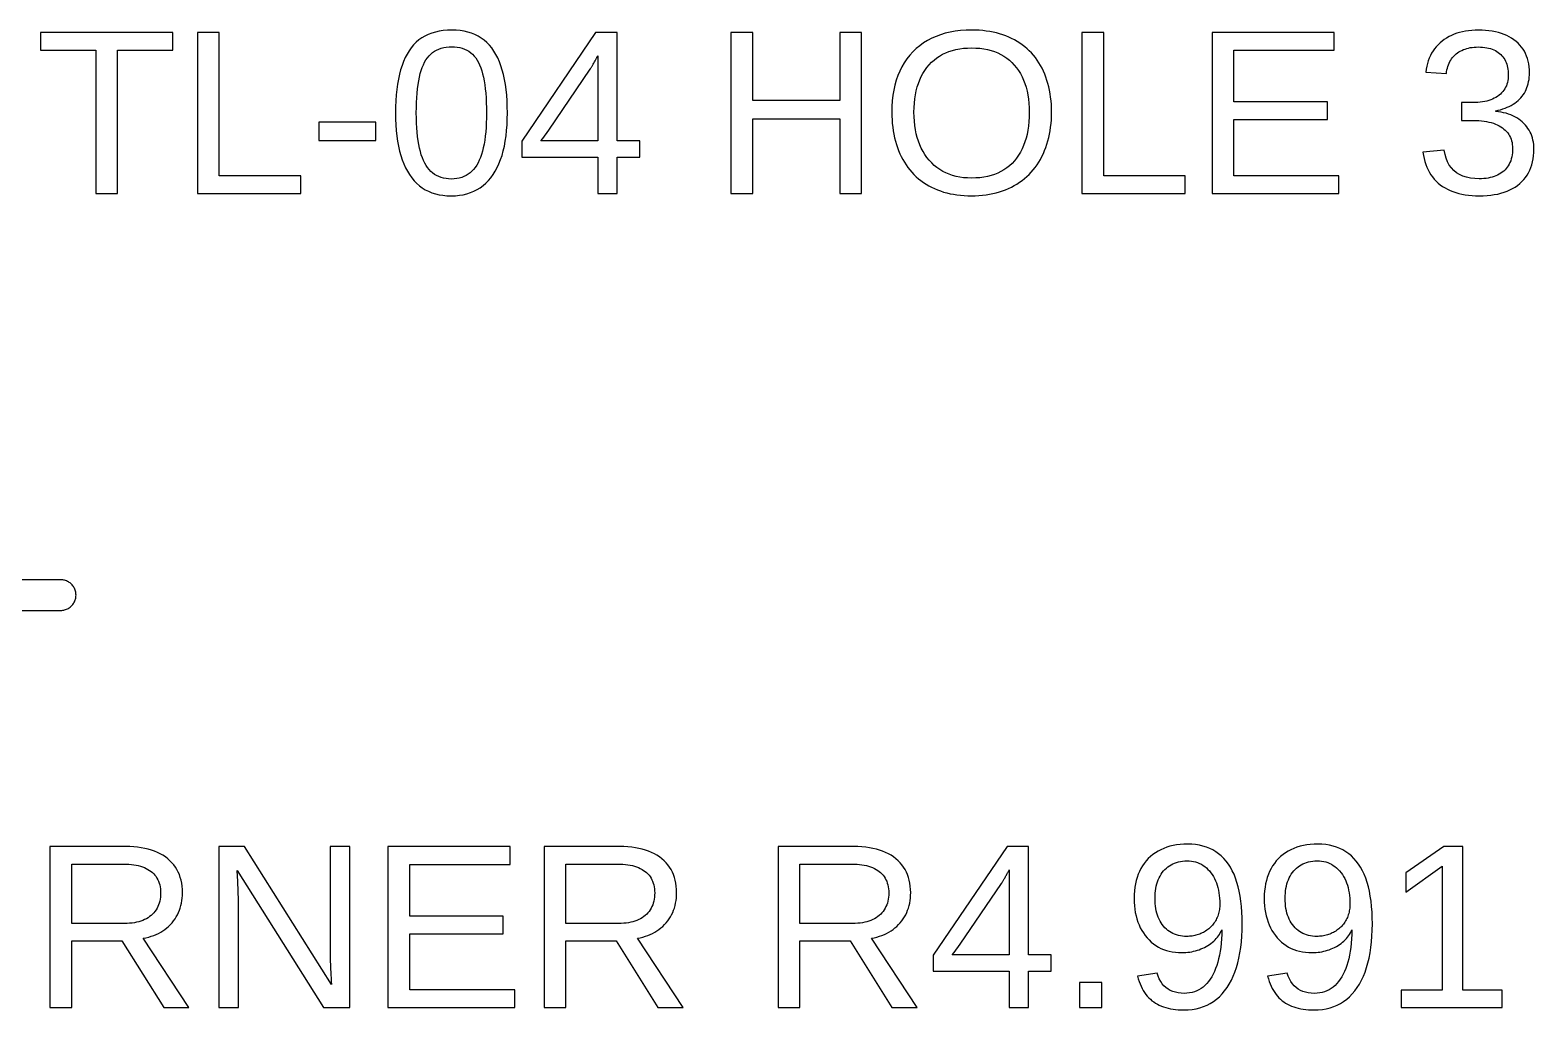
# Model space of a CAD drawing. Extents: x -27 to 133, y -77 to 15.
# Drawn here: x 45.7 to 60.43, y -14.81 to -5.22 of the extents above; entities that cross this region are included whole.
import ezdxf

# ---------------------------------------------------------------- set-up
doc = ezdxf.new("R2010")
doc.units = 0
doc.layers.get('0').update_dxf_attribs({"linetype": 'CONTINUOUS'})

msp = doc.modelspace()

# ---------------------------------------------------------------- linework, layer by layer
for points in [[(46.5575, -5.41694), (47.099, -5.41694), (47.099, -5.24239), (45.8033, -5.24239), (45.8033, -5.41694), (46.3449, -5.41694), (46.3449, -6.81893), (46.5575, -6.81893)], [(48.35, -6.64437), (47.5534, -6.64437), (47.5534, -5.24239), (47.3397, -5.24239), (47.3397, -6.81893), (48.35, -6.81893)], [(49.8648, -6.84007), (49.9043, -6.83638), (49.9422, -6.83022), (49.9785, -6.8216), (50.0133, -6.81052), (50.0465, -6.79697), (50.0781, -6.78096), (50.1082, -6.76249), (50.1367, -6.74155), (50.1636, -6.71816), (50.1889, -6.6923), (50.2127, -6.66397), (50.2349, -6.63319), (50.2555, -6.60006), (50.2745, -6.56473), (50.2918, -6.52718), (50.3075, -6.48743), (50.3215, -6.44546), (50.3339, -6.40128), (50.3446, -6.35489), (50.3536, -6.30628), (50.3611, -6.25547), (50.3668, -6.20244), (50.371, -6.1472), (50.3734, -6.08976), (50.3742, -6.0301), (50.3735, -5.96946), (50.3711, -5.91116), (50.3672, -5.85519), (50.3617, -5.80155), (50.3546, -5.75024), (50.346, -5.70126), (50.3358, -5.65461), (50.324, -5.61029), (50.3107, -5.5683), (50.2958, -5.52864), (50.2793, -5.49132), (50.2613, -5.45632), (50.2417, -5.42366), (50.2204, -5.39336), (50.1974, -5.3655), (50.1727, -5.34005), (50.1462, -5.31703), (50.1181, -5.29643), (50.0882, -5.27826), (50.0565, -5.26251), (50.0232, -5.24918), (49.9881, -5.23828), (49.9513, -5.22979), (49.9127, -5.22374), (49.8725, -5.2201), (49.8305, -5.21889), (49.7873, -5.22009), (49.746, -5.22368), (49.7065, -5.22968), (49.6688, -5.23806), (49.6329, -5.24885), (49.5988, -5.26203), (49.5666, -5.27761), (49.5362, -5.29558), (49.5076, -5.31596), (49.4808, -5.33872), (49.4559, -5.36389), (49.4328, -5.39145), (49.4114, -5.42141), (49.3918, -5.45377), (49.3738, -5.48855), (49.3573, -5.52573), (49.3424, -5.56532), (49.3291, -5.60732), (49.3173, -5.65173), (49.3071, -5.69855), (49.2985, -5.74779), (49.2914, -5.79943), (49.2859, -5.85348), (49.282, -5.90994), (49.2796, -5.96881), (49.2788, -6.0301), (49.2797, -6.09008), (49.2821, -6.14782), (49.2861, -6.2033), (49.2918, -6.25653), (49.299, -6.30751), (49.3079, -6.35624), (49.3184, -6.40272), (49.3305, -6.44694), (49.3443, -6.48892), (49.3596, -6.52864), (49.3766, -6.56612), (49.3952, -6.60134), (49.4154, -6.63431), (49.4372, -6.66493), (49.4606, -6.6931), (49.4856, -6.71882), (49.5122, -6.74209), (49.5404, -6.76291), (49.5702, -6.78129), (49.6016, -6.79721), (49.6346, -6.81068), (49.6693, -6.82171), (49.7055, -6.83028), (49.7433, -6.8364), (49.7827, -6.84008), (49.8238, -6.8413)], [(51.4496, -6.462), (51.6711, -6.462), (51.6711, -6.3031), (51.4496, -6.3031), (51.4496, -5.24239), (51.2381, -5.24239), (50.5164, -6.30535), (50.5164, -6.462), (51.2594, -6.462), (51.2594, -6.81893), (51.4496, -6.81893)], [(52.7767, -6.08828), (53.6294, -6.08828), (53.6294, -6.81893), (53.8431, -6.81893), (53.8431, -5.24239), (53.6294, -5.24239), (53.6294, -5.90925), (52.7767, -5.90925), (52.7767, -5.24239), (52.563, -5.24239), (52.563, -6.81893), (52.7767, -6.81893)], [(54.9562, -6.84071), (54.9921, -6.83895), (55.0272, -6.836), (55.0616, -6.83187), (55.0952, -6.82657), (55.128, -6.82009), (55.1601, -6.81243), (55.1915, -6.80359), (55.2221, -6.79358), (55.2519, -6.78238), (55.281, -6.77001), (55.3093, -6.75645), (55.3369, -6.74172), (55.3636, -6.7259), (55.3894, -6.70905), (55.4141, -6.69118), (55.4379, -6.67229), (55.4607, -6.65238), (55.4826, -6.63145), (55.5034, -6.60951), (55.5233, -6.58654), (55.5423, -6.56255), (55.5602, -6.53754), (55.5772, -6.51152), (55.5932, -6.48447), (55.6082, -6.45641), (55.6222, -6.42747), (55.6351, -6.3978), (55.6468, -6.3674), (55.6575, -6.33628), (55.667, -6.30442), (55.6754, -6.27184), (55.6826, -6.23853), (55.6888, -6.2045), (55.6938, -6.16973), (55.6978, -6.13423), (55.7006, -6.09801), (55.7022, -6.06106), (55.7028, -6.02338), (55.7022, -5.98556), (55.7006, -5.94852), (55.6978, -5.91225), (55.6939, -5.87677), (55.689, -5.84208), (55.6829, -5.80816), (55.6757, -5.77502), (55.6674, -5.74267), (55.658, -5.7111), (55.6475, -5.6803), (55.6359, -5.65029), (55.6232, -5.62106), (55.6094, -5.59262), (55.5945, -5.56507), (55.5786, -5.53855), (55.5618, -5.51305), (55.544, -5.48858), (55.5252, -5.46514), (55.5054, -5.44273), (55.4846, -5.42134), (55.4628, -5.40098), (55.44, -5.38164), (55.4163, -5.36333), (55.3916, -5.34605), (55.3658, -5.32979), (55.3391, -5.31456), (55.3116, -5.30041), (55.2832, -5.28739), (55.2541, -5.2755), (55.2243, -5.26474), (55.1937, -5.25512), (55.1624, -5.24663), (55.1303, -5.23927), (55.0974, -5.23304), (55.0638, -5.22795), (55.0294, -5.22398), (54.9943, -5.22115), (54.9584, -5.21946), (54.9218, -5.21889), (54.8659, -5.22015), (54.812, -5.22394), (54.76, -5.23024), (54.7099, -5.23907), (54.6618, -5.25042), (54.6155, -5.2643), (54.5712, -5.28069), (54.5288, -5.29961), (54.4883, -5.32106), (54.4497, -5.34502), (54.4131, -5.37151), (54.3784, -5.40052), (54.3456, -5.43205), (54.3149, -5.46582), (54.2868, -5.50154), (54.261, -5.53922), (54.2378, -5.57885), (54.2169, -5.62043), (54.1986, -5.66396), (54.1827, -5.70945), (54.1692, -5.75689), (54.1582, -5.80628), (54.1496, -5.85762), (54.1435, -5.91092), (54.1398, -5.96618), (54.1386, -6.02338), (54.1391, -6.06123), (54.1408, -6.09834), (54.1435, -6.13472), (54.1474, -6.17037), (54.1523, -6.20528), (54.1583, -6.23945), (54.1655, -6.27289), (54.1737, -6.30559), (54.1831, -6.33756), (54.1935, -6.3688), (54.205, -6.3993), (54.2177, -6.42906), (54.2314, -6.45809), (54.2462, -6.48623), (54.262, -6.51333), (54.2787, -6.53939), (54.2965, -6.56441), (54.3152, -6.5884), (54.3349, -6.61134), (54.3556, -6.63324), (54.3773, -6.65411), (54.4, -6.67393), (54.4236, -6.69272), (54.4483, -6.71047), (54.4739, -6.72718), (54.5005, -6.74285), (54.528, -6.75741), (54.5563, -6.77081), (54.5854, -6.78304), (54.6153, -6.79411), (54.6459, -6.80402), (54.6774, -6.81276), (54.7096, -6.82033), (54.7426, -6.82674), (54.7764, -6.83198), (54.811, -6.83606), (54.8464, -6.83897), (54.8826, -6.84072), (54.9196, -6.8413)], [(57.0109, -6.64437), (56.2142, -6.64437), (56.2142, -5.24239), (56.0005, -5.24239), (56.0005, -6.81893), (57.0109, -6.81893)], [(58.517, -6.64437), (57.4888, -6.64437), (57.4888, -6.09499), (58.404, -6.09499), (58.404, -5.92268), (57.4888, -5.92268), (57.4888, -5.41694), (58.4711, -5.41694), (58.4711, -5.24239), (57.275, -5.24239), (57.275, -6.81893), (58.517, -6.81893)], [(59.9301, -6.84059), (59.9676, -6.83847), (60.0036, -6.83493), (60.0383, -6.82997), (60.0716, -6.82359), (60.1035, -6.8158), (60.1339, -6.80659), (60.163, -6.79596), (60.1907, -6.78392), (60.2169, -6.77046), (60.2418, -6.75558), (60.2652, -6.73929), (60.2873, -6.72158), (60.3078, -6.70258), (60.3267, -6.68241), (60.3439, -6.66108), (60.3595, -6.63858), (60.3735, -6.61492), (60.3858, -6.59009), (60.3965, -6.5641), (60.4055, -6.53694), (60.4129, -6.50862), (60.4186, -6.47913), (60.4227, -6.44848), (60.4252, -6.41666), (60.426, -6.38367), (60.4254, -6.36074), (60.4237, -6.33841), (60.4208, -6.3167), (60.4167, -6.29559), (60.4114, -6.27509), (60.405, -6.2552), (60.3975, -6.23592), (60.3887, -6.21725), (60.3788, -6.19919), (60.3677, -6.18174), (60.3555, -6.1649), (60.3421, -6.14866), (60.3275, -6.13304), (60.3119, -6.1182), (60.2954, -6.10431), (60.2779, -6.09137), (60.2595, -6.07939), (60.2402, -6.06836), (60.22, -6.05828), (60.1988, -6.04916), (60.1767, -6.04099), (60.1537, -6.03377), (60.1297, -6.02751), (60.1048, -6.0222), (60.079, -6.01784), (60.0523, -6.01444), (60.0523, -6.00997), (60.0766, -6.00444), (60.1001, -5.99819), (60.1226, -5.99122), (60.1442, -5.98353), (60.1649, -5.97512), (60.1847, -5.96598), (60.2036, -5.95613), (60.2216, -5.94555), (60.2387, -5.93425), (60.2548, -5.92223), (60.2701, -5.90949), (60.2845, -5.89603), (60.2979, -5.88184), (60.3104, -5.86696), (60.3219, -5.85142), (60.3324, -5.8352), (60.3419, -5.81831), (60.3504, -5.80076), (60.3579, -5.78253), (60.3644, -5.76364), (60.3699, -5.74408), (60.3744, -5.72385), (60.3779, -5.70295), (60.3804, -5.68138), (60.3819, -5.65915), (60.3824, -5.63624), (60.3816, -5.60646), (60.3793, -5.5777), (60.3754, -5.54997), (60.3699, -5.52327), (60.3629, -5.49759), (60.3544, -5.47294), (60.3443, -5.44931), (60.3326, -5.42671), (60.3194, -5.40514), (60.3046, -5.38459), (60.2883, -5.36507), (60.2704, -5.34658), (60.2509, -5.32911), (60.2301, -5.31281), (60.208, -5.2978), (60.1846, -5.28411), (60.16, -5.27172), (60.1341, -5.26063), (60.107, -5.25085), (60.0787, -5.24237), (60.0491, -5.23519), (60.0182, -5.22933), (59.9861, -5.22476), (59.9527, -5.2215), (59.9181, -5.21954), (59.8822, -5.21889), (59.8493, -5.21953), (59.8173, -5.22146), (59.7862, -5.22467), (59.7561, -5.22917), (59.7269, -5.23495), (59.6987, -5.24201), (59.6713, -5.25036), (59.6449, -5.25999), (59.6195, -5.27091), (59.595, -5.28311), (59.5714, -5.2966), (59.5487, -5.31137), (59.527, -5.32743), (59.5064, -5.34463), (59.4872, -5.36284), (59.4694, -5.38205), (59.4529, -5.40227), (59.4378, -5.42349), (59.4241, -5.44573), (59.4117, -5.46897), (59.4008, -5.49321), (59.3912, -5.51846), (59.3829, -5.54472), (59.376, -5.57198), (59.3705, -5.60025), (59.3664, -5.62953), (59.5689, -5.6452), (59.5714, -5.62642), (59.5747, -5.60831), (59.5788, -5.59085), (59.5837, -5.57406), (59.5895, -5.55793), (59.596, -5.54247), (59.6034, -5.52766), (59.6115, -5.51352), (59.6205, -5.50004), (59.6303, -5.48722), (59.6409, -5.47507), (59.6524, -5.46357), (59.6646, -5.45274), (59.6776, -5.44265), (59.6911, -5.43336), (59.7053, -5.42487), (59.72, -5.4172), (59.7354, -5.41033), (59.7514, -5.40428), (59.7679, -5.39902), (59.7851, -5.39458), (59.8029, -5.39095), (59.8213, -5.38812), (59.8402, -5.3861), (59.8598, -5.38489), (59.88, -5.38448), (59.9021, -5.38492), (59.9234, -5.38622), (59.9438, -5.38839), (59.9634, -5.39142), (59.9821, -5.39533), (59.9999, -5.4001), (60.0169, -5.40573), (60.0331, -5.41224), (60.0484, -5.41961), (60.0628, -5.42785), (60.0764, -5.43696), (60.0891, -5.44693), (60.101, -5.45778), (60.112, -5.46937), (60.1221, -5.48159), (60.1313, -5.49443), (60.1397, -5.50791), (60.1472, -5.52202), (60.1538, -5.53675), (60.1595, -5.55212), (60.1644, -5.56811), (60.1683, -5.58473), (60.1714, -5.60198), (60.1736, -5.61986), (60.1749, -5.63837), (60.1754, -5.65751), (60.1748, -5.6768), (60.1732, -5.69544), (60.1705, -5.71343), (60.1667, -5.73076), (60.1619, -5.74743), (60.156, -5.76345), (60.1489, -5.77881), (60.1408, -5.79352), (60.1317, -5.80757), (60.1214, -5.82097), (60.1101, -5.83371), (60.0977, -5.84579), (60.0842, -5.85723), (60.0697, -5.8679), (60.0544, -5.87772), (60.0381, -5.88669), (60.021, -5.89481), (60.003, -5.90207), (59.9842, -5.90847), (59.9644, -5.91402), (59.9438, -5.91872), (59.9223, -5.92256), (59.8999, -5.92555), (59.8766, -5.92769), (59.8524, -5.92897), (59.8274, -5.9294), (59.7178, -5.9294), (59.7178, -6.10395), (59.8319, -6.10395), (59.8601, -6.10438), (59.8873, -6.10566), (59.9135, -6.10779), (59.9386, -6.11078), (59.9626, -6.11463), (59.9857, -6.11932), (60.0077, -6.12488), (60.0286, -6.13128), (60.0485, -6.13854), (60.0674, -6.14665), (60.0852, -6.15562), (60.102, -6.16544), (60.1178, -6.17612), (60.1324, -6.18756), (60.1459, -6.19966), (60.1582, -6.21244), (60.1693, -6.22588), (60.1793, -6.23999), (60.1881, -6.25478), (60.1957, -6.27022), (60.2021, -6.28634), (60.2074, -6.30313), (60.2115, -6.32058), (60.2144, -6.33871), (60.2162, -6.3575), (60.2168, -6.37696), (60.2163, -6.39925), (60.2147, -6.42068), (60.2122, -6.44125), (60.2086, -6.46096), (60.204, -6.47981), (60.1983, -6.4978), (60.1916, -6.51493), (60.1839, -6.5312), (60.1752, -6.5466), (60.1655, -6.56115), (60.1547, -6.57484), (60.1429, -6.58766), (60.1301, -6.59963), (60.1163, -6.61072), (60.1018, -6.62092), (60.0866, -6.63023), (60.0705, -6.63866), (60.0537, -6.6462), (60.0361, -6.65285), (60.0177, -6.65862), (59.9986, -6.6635), (59.9786, -6.66749), (59.9579, -6.67059), (59.9365, -6.67281), (59.9142, -6.67414), (59.8912, -6.67459), (59.8461, -6.67293), (59.8041, -6.66797), (59.7652, -6.65969), (59.7295, -6.6481), (59.6968, -6.63321), (59.6673, -6.615), (59.6409, -6.59348), (59.6176, -6.56865), (59.5974, -6.54052), (59.5803, -6.50907), (59.5663, -6.47431), (59.5554, -6.43624), (59.5477, -6.39486), (59.3396, -6.41389), (59.3444, -6.44581), (59.3506, -6.4765), (59.3581, -6.50597), (59.3671, -6.53422), (59.3774, -6.56124), (59.389, -6.58704), (59.4021, -6.61161), (59.4165, -6.63496), (59.4323, -6.65708), (59.4494, -6.67798), (59.4679, -6.69765), (59.4878, -6.7161), (59.5091, -6.73333), (59.5316, -6.7493), (59.5553, -6.76399), (59.5801, -6.77741), (59.606, -6.78955), (59.6331, -6.80041), (59.6614, -6.81), (59.6908, -6.8183), (59.7213, -6.82533), (59.753, -6.83108), (59.7858, -6.83555), (59.8198, -6.83875), (59.8549, -6.84066), (59.8912, -6.8413)], [(49.799, -6.67591), (49.7732, -6.67315), (49.7485, -6.66855), (49.725, -6.66211), (49.7026, -6.65382), (49.6814, -6.6437), (49.6613, -6.63174), (49.6423, -6.61793), (49.6245, -6.60229), (49.6078, -6.5848), (49.5923, -6.56547), (49.578, -6.54431), (49.5647, -6.5213), (49.5526, -6.49631), (49.5414, -6.46918), (49.5312, -6.43992), (49.5219, -6.40854), (49.5136, -6.37501), (49.5063, -6.33936), (49.5, -6.30158), (49.4947, -6.26166), (49.4903, -6.21961), (49.4869, -6.17543), (49.4844, -6.12912), (49.483, -6.08067), (49.4825, -6.0301), (49.483, -5.97806), (49.4844, -5.92832), (49.4868, -5.88089), (49.4902, -5.83577), (49.4945, -5.79294), (49.4998, -5.75243), (49.506, -5.71421), (49.5132, -5.6783), (49.5214, -5.6447), (49.5305, -5.61339), (49.5406, -5.5844), (49.5516, -5.5577), (49.5636, -5.53331), (49.5767, -5.51097), (49.591, -5.49041), (49.6066, -5.47164), (49.6234, -5.45466), (49.6415, -5.43946), (49.6608, -5.42605), (49.6813, -5.41443), (49.7031, -5.4046), (49.7261, -5.39656), (49.7503, -5.3903), (49.7758, -5.38583), (49.8025, -5.38315), (49.8305, -5.38226), (49.8578, -5.38316), (49.8838, -5.38588), (49.9087, -5.39042), (49.9323, -5.39677), (49.9548, -5.40493), (49.976, -5.41491), (49.996, -5.4267), (50.0148, -5.44031), (50.0324, -5.45572), (50.0488, -5.47296), (50.0639, -5.492), (50.0779, -5.51287), (50.0906, -5.53554), (50.1023, -5.56024), (50.113, -5.58716), (50.1228, -5.6163), (50.1317, -5.64767), (50.1396, -5.68126), (50.1466, -5.71708), (50.1527, -5.75512), (50.1578, -5.79539), (50.162, -5.83788), (50.1653, -5.8826), (50.1676, -5.92954), (50.169, -5.97871), (50.1695, -6.0301), (50.169, -6.0797), (50.1675, -6.12729), (50.1651, -6.17287), (50.1617, -6.21643), (50.1573, -6.25798), (50.1519, -6.29752), (50.1455, -6.33505), (50.1381, -6.37057), (50.1298, -6.40407), (50.1205, -6.43556), (50.1102, -6.46504), (50.099, -6.4925), (50.0867, -6.51795), (50.0734, -6.54145), (50.059, -6.56308), (50.0434, -6.58282), (50.0267, -6.60068), (50.0089, -6.61666), (49.99, -6.63076), (49.97, -6.64299), (49.9488, -6.65333), (49.9265, -6.66179), (49.903, -6.66837), (49.8785, -6.67307), (49.8528, -6.67589), (49.826, -6.67683)], [(54.8794, -6.66684), (54.8407, -6.66375), (54.8033, -6.65861), (54.7673, -6.6514), (54.7327, -6.64213), (54.6994, -6.63081), (54.6675, -6.61743), (54.637, -6.60199), (54.6079, -6.58449), (54.5801, -6.56493), (54.5537, -6.54331), (54.5287, -6.51963), (54.505, -6.49389), (54.4829, -6.4664), (54.4626, -6.43746), (54.444, -6.40707), (54.4272, -6.37522), (54.4122, -6.34193), (54.3989, -6.30719), (54.3874, -6.27099), (54.3777, -6.23335), (54.3698, -6.19425), (54.3636, -6.15371), (54.3592, -6.11172), (54.3565, -6.06827), (54.3556, -6.02338), (54.3565, -5.97821), (54.3591, -5.93461), (54.3635, -5.89259), (54.3696, -5.85214), (54.3775, -5.81327), (54.3871, -5.77598), (54.3984, -5.74026), (54.4115, -5.70611), (54.4264, -5.67355), (54.443, -5.64256), (54.4614, -5.61314), (54.4815, -5.5853), (54.5033, -5.55904), (54.5268, -5.53454), (54.5517, -5.512), (54.578, -5.49143), (54.6059, -5.47281), (54.6351, -5.45615), (54.6659, -5.44146), (54.6981, -5.42872), (54.7317, -5.41794), (54.7668, -5.40912), (54.8034, -5.40226), (54.8414, -5.39736), (54.8809, -5.39442), (54.9218, -5.39344), (54.9624, -5.39444), (55.0016, -5.39742), (55.0393, -5.40238), (55.0756, -5.40933), (55.1104, -5.41827), (55.1438, -5.4292), (55.1758, -5.44211), (55.2063, -5.457), (55.2354, -5.47389), (55.2631, -5.49276), (55.2893, -5.51361), (55.3141, -5.53645), (55.3375, -5.56128), (55.3592, -5.58785), (55.3793, -5.61592), (55.3975, -5.64548), (55.4141, -5.67654), (55.4289, -5.70909), (55.4419, -5.74314), (55.4533, -5.77869), (55.4628, -5.81573), (55.4707, -5.85427), (55.4768, -5.8943), (55.4811, -5.93583), (55.4837, -5.97886), (55.4846, -6.02338), (55.4837, -6.0699), (55.4811, -6.11476), (55.4768, -6.15798), (55.4708, -6.19955), (55.463, -6.23947), (55.4535, -6.27774), (55.4423, -6.31437), (55.4293, -6.34934), (55.4146, -6.38267), (55.3982, -6.41435), (55.38, -6.44438), (55.3602, -6.47276), (55.3386, -6.49949), (55.3154, -6.5244), (55.2906, -6.54731), (55.2644, -6.56824), (55.2367, -6.58717), (55.2075, -6.6041), (55.1767, -6.61905), (55.1445, -6.632), (55.1108, -6.64296), (55.0755, -6.65193), (55.0388, -6.6589), (55.0006, -6.66389), (54.9608, -6.66687), (54.9196, -6.66787)], [(50.7201, -6.28073), (50.7805, -6.19793), (51.1844, -5.60268), (51.1867, -5.59922), (51.1892, -5.59539), (51.1919, -5.5912), (51.1947, -5.58663), (51.1978, -5.58169), (51.2009, -5.57638), (51.2043, -5.5707), (51.2078, -5.56464), (51.2115, -5.55822), (51.2154, -5.55143), (51.2195, -5.54426), (51.2237, -5.53673), (51.2281, -5.52883), (51.2324, -5.52101), (51.2364, -5.51373), (51.2401, -5.507), (51.2434, -5.50081), (51.2465, -5.49516), (51.2492, -5.49006), (51.2516, -5.4855), (51.2537, -5.48148), (51.2555, -5.478), (51.2569, -5.47507), (51.2581, -5.47268), (51.2589, -5.47083), (51.2594, -5.46953), (51.2594, -6.3031), (50.7022, -6.3031)], [(49.0875, -6.12073), (48.528, -6.12073), (48.528, -6.29976), (49.0875, -6.29976)], [(46.1088, -14.1343), (46.6, -14.1343), (47.0095, -14.7888), (47.2557, -14.7888), (46.8081, -14.1097), (46.8354, -14.1043), (46.8617, -14.0979), (46.8871, -14.0905), (46.9116, -14.082), (46.9352, -14.0725), (46.9578, -14.0619), (46.9795, -14.0503), (47.0004, -14.0376), (47.0203, -14.0239), (47.0392, -14.0092), (47.0573, -13.9933), (47.0744, -13.9765), (47.0906, -13.9586), (47.1058, -13.9399), (47.1197, -13.9204), (47.1324, -13.9004), (47.1439, -13.8796), (47.1542, -13.8582), (47.1633, -13.8362), (47.1712, -13.8135), (47.1779, -13.7901), (47.1833, -13.766), (47.1875, -13.7413), (47.1906, -13.7159), (47.1924, -13.6899), (47.193, -13.6632), (47.1921, -13.6311), (47.1896, -13.6), (47.1853, -13.5701), (47.1793, -13.5412), (47.1716, -13.5135), (47.1621, -13.4869), (47.151, -13.4614), (47.1381, -13.4369), (47.1235, -13.4136), (47.1073, -13.3914), (47.0893, -13.3703), (47.0695, -13.3503), (47.0481, -13.3315), (47.0251, -13.3138), (47.0006, -13.2976), (46.9748, -13.2828), (46.9474, -13.2694), (46.9187, -13.2574), (46.8885, -13.2468), (46.8569, -13.2377), (46.8238, -13.2299), (46.7893, -13.2236), (46.7533, -13.2186), (46.716, -13.2151), (46.6772, -13.213), (46.6369, -13.2123), (45.8951, -13.2123), (45.8951, -14.7888), (46.1088, -14.7888)], [(47.7403, -13.7415), (47.7347, -13.5547), (47.7291, -13.4461), (48.5727, -14.7888), (48.8301, -14.7888), (48.8301, -13.2123), (48.6376, -13.2123), (48.6376, -14.2462), (48.6377, -14.262), (48.6379, -14.2793), (48.6383, -14.298), (48.6389, -14.3182), (48.6396, -14.3398), (48.6405, -14.3628), (48.6415, -14.3872), (48.6427, -14.4131), (48.644, -14.4404), (48.6456, -14.4691), (48.6472, -14.4993), (48.6491, -14.5309), (48.651, -14.5639), (47.7984, -13.2123), (47.55, -13.2123), (47.55, -14.7888), (47.7403, -14.7888)], [(50.447, -14.6143), (49.4187, -14.6143), (49.4187, -14.0649), (50.334, -14.0649), (50.334, -13.8926), (49.4187, -13.8926), (49.4187, -13.3868), (50.4011, -13.3868), (50.4011, -13.2123), (49.205, -13.2123), (49.205, -14.7888), (50.447, -14.7888)], [(50.9472, -14.1343), (51.4384, -14.1343), (51.848, -14.7888), (52.0941, -14.7888), (51.6466, -14.1097), (51.6738, -14.1043), (51.7001, -14.0979), (51.7256, -14.0905), (51.7501, -14.082), (51.7736, -14.0725), (51.7963, -14.0619), (51.818, -14.0503), (51.8388, -14.0376), (51.8587, -14.0239), (51.8777, -14.0092), (51.8957, -13.9933), (51.9129, -13.9765), (51.9291, -13.9586), (51.9442, -13.9399), (51.9582, -13.9204), (51.9709, -13.9004), (51.9824, -13.8796), (51.9927, -13.8582), (52.0018, -13.8362), (52.0097, -13.8135), (52.0163, -13.7901), (52.0218, -13.766), (52.026, -13.7413), (52.029, -13.7159), (52.0309, -13.6899), (52.0315, -13.6632), (52.0306, -13.6311), (52.028, -13.6), (52.0237, -13.5701), (52.0177, -13.5412), (52.01, -13.5135), (52.0006, -13.4869), (51.9894, -13.4614), (51.9766, -13.4369), (51.962, -13.4136), (51.9457, -13.3914), (51.9277, -13.3703), (51.908, -13.3503), (51.8866, -13.3315), (51.8635, -13.3138), (51.8391, -13.2976), (51.8132, -13.2828), (51.7859, -13.2694), (51.7571, -13.2574), (51.727, -13.2468), (51.6953, -13.2377), (51.6623, -13.2299), (51.6277, -13.2236), (51.5918, -13.2186), (51.5544, -13.2151), (51.5156, -13.213), (51.4754, -13.2123), (50.7335, -13.2123), (50.7335, -14.7888), (50.9472, -14.7888)], [(53.2389, -14.1343), (53.7301, -14.1343), (54.1396, -14.7888), (54.3858, -14.7888), (53.9382, -14.1097), (53.9655, -14.1043), (53.9918, -14.0979), (54.0172, -14.0905), (54.0417, -14.082), (54.0653, -14.0725), (54.0879, -14.0619), (54.1097, -14.0503), (54.1305, -14.0376), (54.1504, -14.0239), (54.1694, -14.0092), (54.1874, -13.9933), (54.2045, -13.9765), (54.2207, -13.9586), (54.2359, -13.9399), (54.2498, -13.9204), (54.2625, -13.9004), (54.2741, -13.8796), (54.2844, -13.8582), (54.2934, -13.8362), (54.3013, -13.8135), (54.308, -13.7901), (54.3134, -13.766), (54.3177, -13.7413), (54.3207, -13.7159), (54.3225, -13.6899), (54.3231, -13.6632), (54.3223, -13.6311), (54.3197, -13.6), (54.3154, -13.5701), (54.3094, -13.5412), (54.3017, -13.5135), (54.2923, -13.4869), (54.2811, -13.4614), (54.2683, -13.4369), (54.2537, -13.4136), (54.2374, -13.3914), (54.2194, -13.3703), (54.1997, -13.3503), (54.1782, -13.3315), (54.1552, -13.3138), (54.1308, -13.2976), (54.1049, -13.2828), (54.0776, -13.2694), (54.0488, -13.2574), (54.0186, -13.2468), (53.987, -13.2377), (53.9539, -13.2299), (53.9194, -13.2236), (53.8835, -13.2186), (53.8461, -13.2151), (53.8073, -13.213), (53.767, -13.2123), (53.0252, -13.2123), (53.0252, -14.7888), (53.2389, -14.7888)], [(55.4779, -14.4319), (55.6995, -14.4319), (55.6995, -14.273), (55.4779, -14.273), (55.4779, -13.2123), (55.2665, -13.2123), (54.5448, -14.2753), (54.5448, -14.4319), (55.2877, -14.4319), (55.2877, -14.7888), (55.4779, -14.7888)], [(57.0401, -14.8099), (57.08, -14.806), (57.1185, -14.7996), (57.1554, -14.7905), (57.1909, -14.7789), (57.2249, -14.7647), (57.2574, -14.7479), (57.2884, -14.7286), (57.3179, -14.7066), (57.3459, -14.6821), (57.3724, -14.655), (57.3975, -14.6253), (57.421, -14.593), (57.443, -14.5583), (57.4631, -14.5214), (57.4816, -14.4823), (57.4982, -14.441), (57.5132, -14.3974), (57.5263, -14.3516), (57.5377, -14.3035), (57.5474, -14.2533), (57.5553, -14.2008), (57.5614, -14.1461), (57.5658, -14.0892), (57.5684, -14.03), (57.5693, -13.9687), (57.5685, -13.9097), (57.5661, -13.8532), (57.5621, -13.7989), (57.5565, -13.7469), (57.5493, -13.6973), (57.5405, -13.6499), (57.53, -13.6049), (57.518, -13.5622), (57.5044, -13.5218), (57.4892, -13.4838), (57.4724, -13.448), (57.4539, -13.4146), (57.4339, -13.3835), (57.4123, -13.3547), (57.3892, -13.3282), (57.3646, -13.304), (57.3385, -13.2821), (57.3109, -13.2625), (57.2818, -13.2452), (57.2511, -13.2303), (57.219, -13.2176), (57.1853, -13.2072), (57.1501, -13.1992), (57.1135, -13.1934), (57.0753, -13.1899), (57.0356, -13.1888), (56.9982, -13.1896), (56.9621, -13.1921), (56.9272, -13.1963), (56.8937, -13.2022), (56.8614, -13.2097), (56.8304, -13.2189), (56.8008, -13.2298), (56.7723, -13.2424), (56.7452, -13.2566), (56.7194, -13.2726), (56.6948, -13.2901), (56.6716, -13.3094), (56.6496, -13.3303), (56.629, -13.3527), (56.6102, -13.3764), (56.5929, -13.4013), (56.5773, -13.4275), (56.5634, -13.4549), (56.551, -13.4835), (56.5404, -13.5134), (56.5313, -13.5446), (56.5239, -13.577), (56.5182, -13.6107), (56.5141, -13.6456), (56.5116, -13.6817), (56.5108, -13.7192), (56.5116, -13.7556), (56.5138, -13.7909), (56.5176, -13.8251), (56.5229, -13.8582), (56.5297, -13.8901), (56.538, -13.921), (56.5478, -13.9507), (56.5591, -13.9792), (56.5719, -14.0067), (56.5863, -14.033), (56.6021, -14.0582), (56.6195, -14.0822), (56.6384, -14.1052), (56.6585, -14.1267), (56.6796, -14.1465), (56.7018, -14.1646), (56.7249, -14.1809), (56.7491, -14.1956), (56.7742, -14.2085), (56.8004, -14.2197), (56.8276, -14.2291), (56.8557, -14.2369), (56.8849, -14.2429), (56.9151, -14.2472), (56.9463, -14.2498), (56.9785, -14.2506), (56.9984, -14.2503), (57.018, -14.2492), (57.0373, -14.2474), (57.0564, -14.2449), (57.0752, -14.2416), (57.0938, -14.2376), (57.1121, -14.233), (57.1302, -14.2275), (57.148, -14.2214), (57.1656, -14.2146), (57.1829, -14.207), (57.2, -14.1987), (57.2168, -14.1897), (57.2332, -14.1801), (57.2487, -14.17), (57.2635, -14.1594), (57.2776, -14.1484), (57.2909, -14.1369), (57.3034, -14.1249), (57.3152, -14.1125), (57.3263, -14.0996), (57.3366, -14.0862), (57.3461, -14.0723), (57.3549, -14.058), (57.3629, -14.0432), (57.3701, -14.028), (57.3689, -14.0731), (57.3666, -14.1166), (57.3632, -14.1585), (57.3588, -14.1988), (57.3533, -14.2374), (57.3467, -14.2744), (57.339, -14.3098), (57.3303, -14.3435), (57.3205, -14.3757), (57.3096, -14.4061), (57.2977, -14.435), (57.2847, -14.4622), (57.2706, -14.4878), (57.2555, -14.5117), (57.2394, -14.5336), (57.2225, -14.5536), (57.2046, -14.5717), (57.1858, -14.5879), (57.1661, -14.6022), (57.1454, -14.6146), (57.1238, -14.6251), (57.1013, -14.6337), (57.0779, -14.6404), (57.0535, -14.6451), (57.0282, -14.648), (57.002, -14.649), (56.9712, -14.6478), (56.9421, -14.6443), (56.9147, -14.6385), (56.8891, -14.6303), (56.8652, -14.6198), (56.843, -14.607), (56.8225, -14.5919), (56.8037, -14.5744), (56.7867, -14.5546), (56.7713, -14.5324), (56.7577, -14.508), (56.7459, -14.4812), (56.7357, -14.452), (56.5433, -14.4822), (56.551, -14.5084), (56.5596, -14.5333), (56.5688, -14.5572), (56.5789, -14.5799), (56.5896, -14.6015), (56.6011, -14.622), (56.6134, -14.6413), (56.6264, -14.6595), (56.6402, -14.6765), (56.6547, -14.6925), (56.67, -14.7072), (56.686, -14.7209), (56.7027, -14.7334), (56.7203, -14.7449), (56.7387, -14.7555), (56.758, -14.7652), (56.7782, -14.7739), (56.7992, -14.7818), (56.8211, -14.7887), (56.8438, -14.7946), (56.8675, -14.7997), (56.892, -14.8038), (56.9173, -14.8071), (56.9436, -14.8094), (56.9707, -14.8107), (56.9987, -14.8112)], [(58.3146, -14.8099), (58.3545, -14.806), (58.393, -14.7996), (58.4299, -14.7905), (58.4654, -14.7789), (58.4994, -14.7647), (58.5319, -14.7479), (58.5629, -14.7286), (58.5924, -14.7066), (58.6204, -14.6821), (58.647, -14.655), (58.672, -14.6253), (58.6955, -14.593), (58.7175, -14.5583), (58.7377, -14.5214), (58.7561, -14.4823), (58.7728, -14.441), (58.7877, -14.3974), (58.8008, -14.3516), (58.8122, -14.3035), (58.8219, -14.2533), (58.8298, -14.2008), (58.8359, -14.1461), (58.8403, -14.0892), (58.8429, -14.03), (58.8438, -13.9687), (58.843, -13.9097), (58.8406, -13.8532), (58.8366, -13.7989), (58.831, -13.7469), (58.8238, -13.6973), (58.815, -13.6499), (58.8046, -13.6049), (58.7925, -13.5622), (58.7789, -13.5218), (58.7637, -13.4838), (58.7469, -13.448), (58.7284, -13.4146), (58.7084, -13.3835), (58.6868, -13.3547), (58.6637, -13.3282), (58.6391, -13.304), (58.613, -13.2821), (58.5854, -13.2625), (58.5563, -13.2452), (58.5256, -13.2303), (58.4935, -13.2176), (58.4598, -13.2072), (58.4247, -13.1992), (58.388, -13.1934), (58.3498, -13.1899), (58.3101, -13.1888), (58.2727, -13.1896), (58.2366, -13.1921), (58.2017, -13.1963), (58.1682, -13.2022), (58.1359, -13.2097), (58.105, -13.2189), (58.0753, -13.2298), (58.0469, -13.2424), (58.0197, -13.2566), (57.9939, -13.2726), (57.9693, -13.2901), (57.9461, -13.3094), (57.9241, -13.3303), (57.9035, -13.3527), (57.8847, -13.3764), (57.8674, -13.4013), (57.8518, -13.4275), (57.8379, -13.4549), (57.8256, -13.4835), (57.8149, -13.5134), (57.8058, -13.5446), (57.7985, -13.577), (57.7927, -13.6107), (57.7886, -13.6456), (57.7861, -13.6817), (57.7853, -13.7192), (57.7861, -13.7556), (57.7883, -13.7909), (57.7921, -13.8251), (57.7974, -13.8582), (57.8042, -13.8901), (57.8125, -13.921), (57.8223, -13.9507), (57.8336, -13.9792), (57.8465, -14.0067), (57.8608, -14.033), (57.8766, -14.0582), (57.894, -14.0822), (57.9129, -14.1052), (57.933, -14.1267), (57.9541, -14.1465), (57.9763, -14.1646), (57.9994, -14.1809), (58.0236, -14.1956), (58.0487, -14.2085), (58.0749, -14.2197), (58.1021, -14.2291), (58.1303, -14.2369), (58.1594, -14.2429), (58.1896, -14.2472), (58.2208, -14.2498), (58.253, -14.2506), (58.2729, -14.2503), (58.2925, -14.2492), (58.3118, -14.2474), (58.3309, -14.2449), (58.3497, -14.2416), (58.3683, -14.2376), (58.3866, -14.233), (58.4047, -14.2275), (58.4226, -14.2214), (58.4401, -14.2146), (58.4575, -14.207), (58.4745, -14.1987), (58.4914, -14.1897), (58.5077, -14.1801), (58.5232, -14.17), (58.5381, -14.1594), (58.5521, -14.1484), (58.5654, -14.1369), (58.578, -14.1249), (58.5897, -14.1125), (58.6008, -14.0996), (58.6111, -14.0862), (58.6206, -14.0723), (58.6294, -14.058), (58.6374, -14.0432), (58.6446, -14.028), (58.6434, -14.0731), (58.6411, -14.1166), (58.6378, -14.1585), (58.6333, -14.1988), (58.6278, -14.2374), (58.6212, -14.2744), (58.6135, -14.3098), (58.6048, -14.3435), (58.595, -14.3757), (58.5841, -14.4061), (58.5722, -14.435), (58.5592, -14.4622), (58.5451, -14.4878), (58.53, -14.5117), (58.5139, -14.5336), (58.497, -14.5536), (58.4791, -14.5717), (58.4603, -14.5879), (58.4406, -14.6022), (58.4199, -14.6146), (58.3984, -14.6251), (58.3758, -14.6337), (58.3524, -14.6404), (58.328, -14.6451), (58.3027, -14.648), (58.2765, -14.649), (58.2457, -14.6478), (58.2166, -14.6443), (58.1893, -14.6385), (58.1636, -14.6303), (58.1397, -14.6198), (58.1175, -14.607), (58.097, -14.5919), (58.0782, -14.5744), (58.0612, -14.5546), (58.0459, -14.5324), (58.0323, -14.508), (58.0204, -14.4812), (58.0102, -14.452), (57.8178, -14.4822), (57.8256, -14.5084), (57.8341, -14.5333), (57.8434, -14.5572), (57.8534, -14.5799), (57.8641, -14.6015), (57.8757, -14.622), (57.8879, -14.6413), (57.9009, -14.6595), (57.9147, -14.6765), (57.9292, -14.6925), (57.9445, -14.7072), (57.9605, -14.7209), (57.9772, -14.7334), (57.9948, -14.7449), (58.0132, -14.7555), (58.0325, -14.7652), (58.0527, -14.7739), (58.0737, -14.7818), (58.0956, -14.7887), (58.1184, -14.7946), (58.142, -14.7997), (58.1665, -14.8038), (58.1919, -14.8071), (58.2181, -14.8094), (58.2452, -14.8107), (58.2732, -14.8112)], [(60.115, -14.6176), (59.7312, -14.6176), (59.7312, -13.2123), (59.5454, -13.2123), (59.1728, -13.4685), (59.1728, -13.6587), (59.5286, -13.4047), (59.5286, -14.6176), (59.127, -14.6176), (59.127, -14.7888), (60.115, -14.7888)], [(46.1088, -13.3835), (46.6156, -13.3835), (46.6422, -13.3839), (46.6678, -13.3852), (46.6923, -13.3873), (46.716, -13.3903), (46.7386, -13.3942), (46.7603, -13.3989), (46.781, -13.4044), (46.8007, -13.4108), (46.8195, -13.4181), (46.8372, -13.4262), (46.854, -13.4352), (46.8699, -13.445), (46.8847, -13.4556), (46.8986, -13.4671), (46.9113, -13.4794), (46.9229, -13.4924), (46.9334, -13.5063), (46.9428, -13.5208), (46.9511, -13.5362), (46.9583, -13.5523), (46.9643, -13.5693), (46.9693, -13.5869), (46.9732, -13.6054), (46.976, -13.6246), (46.9776, -13.6447), (46.9782, -13.6654), (46.9776, -13.6869), (46.976, -13.7077), (46.9733, -13.7277), (46.9694, -13.7469), (46.9645, -13.7654), (46.9585, -13.7831), (46.9514, -13.8001), (46.9432, -13.8164), (46.9339, -13.8319), (46.9235, -13.8467), (46.9121, -13.8607), (46.8995, -13.8739), (46.8859, -13.8864), (46.8712, -13.8981), (46.8556, -13.9088), (46.8392, -13.9186), (46.8218, -13.9275), (46.8035, -13.9354), (46.7843, -13.9424), (46.7642, -13.9485), (46.7432, -13.9536), (46.7213, -13.9578), (46.6985, -13.9611), (46.6748, -13.9634), (46.6501, -13.9649), (46.6246, -13.9653), (46.1088, -13.9653)], [(50.9472, -13.3835), (51.4541, -13.3835), (51.4806, -13.3839), (51.5062, -13.3852), (51.5308, -13.3873), (51.5544, -13.3903), (51.5771, -13.3942), (51.5987, -13.3989), (51.6194, -13.4044), (51.6392, -13.4108), (51.6579, -13.4181), (51.6757, -13.4262), (51.6925, -13.4352), (51.7083, -13.445), (51.7232, -13.4556), (51.737, -13.4671), (51.7497, -13.4794), (51.7613, -13.4924), (51.7718, -13.5063), (51.7812, -13.5208), (51.7895, -13.5362), (51.7967, -13.5523), (51.8028, -13.5693), (51.8078, -13.5869), (51.8117, -13.6054), (51.8144, -13.6246), (51.8161, -13.6447), (51.8166, -13.6654), (51.8161, -13.6869), (51.8144, -13.7077), (51.8117, -13.7277), (51.8079, -13.7469), (51.803, -13.7654), (51.797, -13.7831), (51.7899, -13.8001), (51.7817, -13.8164), (51.7724, -13.8319), (51.762, -13.8467), (51.7505, -13.8607), (51.738, -13.8739), (51.7243, -13.8864), (51.7097, -13.8981), (51.6941, -13.9088), (51.6776, -13.9186), (51.6603, -13.9275), (51.642, -13.9354), (51.6228, -13.9424), (51.6027, -13.9485), (51.5817, -13.9536), (51.5598, -13.9578), (51.537, -13.9611), (51.5132, -13.9634), (51.4886, -13.9649), (51.4631, -13.9653), (50.9472, -13.9653)], [(53.2389, -13.3835), (53.7458, -13.3835), (53.7723, -13.3839), (53.7979, -13.3852), (53.8225, -13.3873), (53.8461, -13.3903), (53.8687, -13.3942), (53.8904, -13.3989), (53.9111, -13.4044), (53.9308, -13.4108), (53.9496, -13.4181), (53.9674, -13.4262), (53.9842, -13.4352), (54, -13.445), (54.0149, -13.4556), (54.0287, -13.4671), (54.0414, -13.4794), (54.053, -13.4924), (54.0635, -13.5063), (54.0729, -13.5208), (54.0812, -13.5362), (54.0884, -13.5523), (54.0945, -13.5693), (54.0995, -13.5869), (54.1033, -13.6054), (54.1061, -13.6246), (54.1077, -13.6447), (54.1083, -13.6654), (54.1078, -13.6869), (54.1061, -13.7077), (54.1034, -13.7277), (54.0996, -13.7469), (54.0946, -13.7654), (54.0886, -13.7831), (54.0815, -13.8001), (54.0733, -13.8164), (54.0641, -13.8319), (54.0537, -13.8467), (54.0422, -13.8607), (54.0296, -13.8739), (54.016, -13.8864), (54.0013, -13.8981), (53.9858, -13.9088), (53.9693, -13.9186), (53.9519, -13.9275), (53.9336, -13.9354), (53.9145, -13.9424), (53.8944, -13.9485), (53.8733, -13.9536), (53.8514, -13.9578), (53.8286, -13.9611), (53.8049, -13.9634), (53.7803, -13.9649), (53.7547, -13.9653), (53.2389, -13.9653)], [(57.005, -14.0912), (56.984, -14.0894), (56.9637, -14.0864), (56.9441, -14.0823), (56.9252, -14.0769), (56.9071, -14.0704), (56.8896, -14.0627), (56.8728, -14.0538), (56.8568, -14.0438), (56.8414, -14.0325), (56.8267, -14.0201), (56.8128, -14.0064), (56.7995, -13.9916), (56.7871, -13.9758), (56.7757, -13.9591), (56.7652, -13.9416), (56.7558, -13.9232), (56.7474, -13.9039), (56.7399, -13.8838), (56.7335, -13.8628), (56.728, -13.841), (56.7235, -13.8184), (56.72, -13.7948), (56.7176, -13.7705), (56.7161, -13.7452), (56.7156, -13.7192), (56.7161, -13.6936), (56.7176, -13.6688), (56.72, -13.6449), (56.7235, -13.6218), (56.728, -13.5995), (56.7335, -13.5781), (56.7399, -13.5575), (56.7474, -13.5377), (56.7558, -13.5187), (56.7652, -13.5006), (56.7757, -13.4833), (56.7871, -13.4668), (56.7995, -13.4512), (56.8128, -13.4365), (56.8268, -13.4231), (56.8415, -13.4108), (56.857, -13.3996), (56.8732, -13.3897), (56.8901, -13.3809), (56.9077, -13.3733), (56.9261, -13.3668), (56.9452, -13.3615), (56.965, -13.3574), (56.9856, -13.3545), (57.0069, -13.3527), (57.0289, -13.3522), (57.0511, -13.3528), (57.0726, -13.3549), (57.0934, -13.3583), (57.1135, -13.3631), (57.1328, -13.3693), (57.1515, -13.3768), (57.1695, -13.3857), (57.1868, -13.396), (57.2034, -13.4077), (57.2193, -13.4207), (57.2345, -13.4351), (57.2489, -13.4508), (57.2627, -13.468), (57.2756, -13.4862), (57.2875, -13.5054), (57.2983, -13.5254), (57.3082, -13.5463), (57.3169, -13.5681), (57.3247, -13.5907), (57.3314, -13.6143), (57.3371, -13.6387), (57.3417, -13.664), (57.3453, -13.6902), (57.3479, -13.7172), (57.3495, -13.7452), (57.35, -13.774), (57.3497, -13.7882), (57.349, -13.8021), (57.3477, -13.8158), (57.3459, -13.8292), (57.3436, -13.8424), (57.3408, -13.8554), (57.3375, -13.8682), (57.3337, -13.8807), (57.3293, -13.8929), (57.3245, -13.9049), (57.3191, -13.9167), (57.3133, -13.9283), (57.3069, -13.9396), (57.3001, -13.9506), (57.2929, -13.9612), (57.2853, -13.9714), (57.2774, -13.9812), (57.2691, -13.9906), (57.2604, -13.9997), (57.2513, -14.0083), (57.2418, -14.0166), (57.232, -14.0245), (57.2218, -14.0319), (57.2112, -14.039), (57.2002, -14.0457), (57.1889, -14.052), (57.1773, -14.0579), (57.1655, -14.0633), (57.1536, -14.0683), (57.1416, -14.0727), (57.1294, -14.0767), (57.117, -14.0802), (57.1046, -14.0833), (57.0919, -14.0859), (57.0792, -14.088), (57.0663, -14.0896), (57.0532, -14.0908), (57.04, -14.0915), (57.0266, -14.0918)], [(58.2795, -14.0912), (58.2585, -14.0894), (58.2382, -14.0864), (58.2186, -14.0823), (58.1997, -14.0769), (58.1816, -14.0704), (58.1641, -14.0627), (58.1473, -14.0538), (58.1313, -14.0438), (58.1159, -14.0325), (58.1012, -14.0201), (58.0873, -14.0064), (58.074, -13.9916), (58.0616, -13.9758), (58.0502, -13.9591), (58.0397, -13.9416), (58.0303, -13.9232), (58.0219, -13.9039), (58.0144, -13.8838), (58.008, -13.8628), (58.0025, -13.841), (57.998, -13.8184), (57.9946, -13.7948), (57.9921, -13.7705), (57.9906, -13.7452), (57.9901, -13.7192), (57.9906, -13.6936), (57.9921, -13.6688), (57.9946, -13.6449), (57.998, -13.6218), (58.0025, -13.5995), (58.008, -13.5781), (58.0144, -13.5575), (58.0219, -13.5377), (58.0303, -13.5187), (58.0397, -13.5006), (58.0502, -13.4833), (58.0616, -13.4668), (58.074, -13.4512), (58.0873, -13.4365), (58.1013, -13.4231), (58.116, -13.4108), (58.1315, -13.3996), (58.1477, -13.3897), (58.1646, -13.3809), (58.1822, -13.3733), (58.2006, -13.3668), (58.2197, -13.3615), (58.2395, -13.3574), (58.2601, -13.3545), (58.2814, -13.3527), (58.3034, -13.3522), (58.3256, -13.3528), (58.3471, -13.3549), (58.3679, -13.3583), (58.388, -13.3631), (58.4074, -13.3693), (58.426, -13.3768), (58.444, -13.3857), (58.4613, -13.396), (58.4779, -13.4077), (58.4938, -13.4207), (58.509, -13.4351), (58.5235, -13.4508), (58.5372, -13.468), (58.5501, -13.4862), (58.562, -13.5054), (58.5729, -13.5254), (58.5827, -13.5463), (58.5914, -13.5681), (58.5992, -13.5907), (58.6059, -13.6143), (58.6116, -13.6387), (58.6162, -13.664), (58.6198, -13.6902), (58.6224, -13.7172), (58.624, -13.7452), (58.6245, -13.774), (58.6242, -13.7882), (58.6235, -13.8021), (58.6222, -13.8158), (58.6204, -13.8292), (58.6181, -13.8424), (58.6153, -13.8554), (58.612, -13.8682), (58.6082, -13.8807), (58.6038, -13.8929), (58.599, -13.9049), (58.5937, -13.9167), (58.5878, -13.9283), (58.5814, -13.9396), (58.5746, -13.9506), (58.5674, -13.9612), (58.5598, -13.9714), (58.5519, -13.9812), (58.5436, -13.9906), (58.5349, -13.9997), (58.5258, -14.0083), (58.5163, -14.0166), (58.5065, -14.0245), (58.4963, -14.0319), (58.4857, -14.039), (58.4747, -14.0457), (58.4634, -14.052), (58.4518, -14.0579), (58.44, -14.0633), (58.4281, -14.0683), (58.4161, -14.0727), (58.4039, -14.0767), (58.3916, -14.0802), (58.3791, -14.0833), (58.3665, -14.0859), (58.3537, -14.088), (58.3408, -14.0896), (58.3277, -14.0908), (58.3145, -14.0915), (58.3011, -14.0918)], [(54.7484, -14.2506), (54.8088, -14.1678), (55.2128, -13.5726), (55.2151, -13.5691), (55.2176, -13.5653), (55.2202, -13.5611), (55.2231, -13.5565), (55.2261, -13.5516), (55.2293, -13.5463), (55.2326, -13.5406), (55.2362, -13.5345), (55.2399, -13.5281), (55.2437, -13.5213), (55.2478, -13.5142), (55.252, -13.5066), (55.2564, -13.4987), (55.2607, -13.4909), (55.2647, -13.4836), (55.2684, -13.4769), (55.2718, -13.4707), (55.2748, -13.4651), (55.2775, -13.46), (55.2799, -13.4554), (55.282, -13.4514), (55.2838, -13.4479), (55.2853, -13.445), (55.2864, -13.4426), (55.2872, -13.4407), (55.2877, -13.4394), (55.2877, -14.273), (54.7305, -14.273)], [(56.1941, -14.5438), (55.9759, -14.5438), (55.9759, -14.7888), (56.1941, -14.7888)]]:
    msp.add_lwpolyline(points, close=True)
msp.add_lwpolyline([(17.4931, -10.9), (46, -10.9), (46.0098, -10.8997), (46.0196, -10.8987), (46.0293, -10.8971), (46.0388, -10.8949), (46.0482, -10.892), (46.0574, -10.8886), (46.0663, -10.8845), (46.075, -10.8799), (46.0833, -10.8747), (46.0913, -10.869), (46.0989, -10.8628), (46.1061, -10.8561), (46.1128, -10.8489), (46.119, -10.8413), (46.1247, -10.8333), (46.1299, -10.825), (46.1345, -10.8163), (46.1386, -10.8074), (46.142, -10.7982), (46.1449, -10.7888), (46.1471, -10.7793), (46.1487, -10.7696), (46.1497, -10.7598), (46.15, -10.75), (46.1497, -10.7402), (46.1487, -10.7304), (46.1471, -10.7207), (46.1449, -10.7112), (46.142, -10.7018), (46.1386, -10.6926), (46.1345, -10.6837), (46.1299, -10.675), (46.1247, -10.6667), (46.119, -10.6587), (46.1128, -10.6511), (46.1061, -10.6439), (46.0989, -10.6372), (46.0913, -10.631), (46.0833, -10.6253), (46.075, -10.6201), (46.0663, -10.6155), (46.0574, -10.6114), (46.0482, -10.608), (46.0388, -10.6051), (46.0293, -10.6029), (46.0196, -10.6013), (46.0098, -10.6003), (46, -10.6), (17.4906, -10.6)])

doc.saveas('drawing.dxf')
